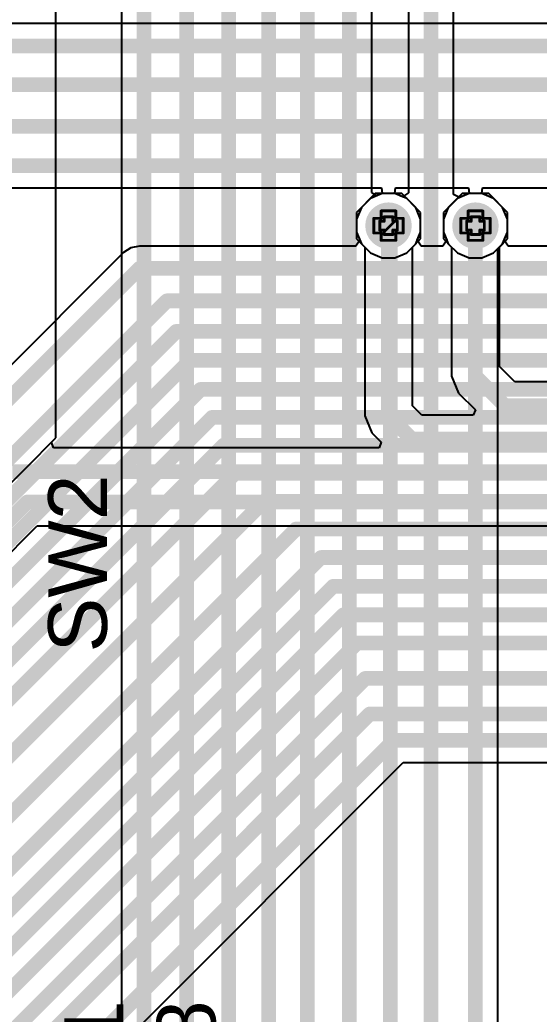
# Model space of a CAD drawing. Header units: inches. Extents: x -4 to 5258, y -4 to 5281.
# Drawn here: x 42.62 to 51.6, y 32.5 to 49.69 of the extents above; entities that cross this region are included whole.
import ezdxf

# ---------------------------------------------------------------- set-up
doc = ezdxf.new("R2010")
doc.units = ezdxf.units.IN
for name, color, linetype in [('Bottom Layer', 5, 'Continuous'), ('Bottom Solder', 6, 'Continuous'), ('Drill Drawing', 1, 'Continuous'), ('Layer 1', 16, 'Continuous'), ('Layer 2', 76, 'Continuous'), ('Top Layer', 1, 'Continuous'), ('Top Overlay', 2, 'Continuous'), ('Top Solder', 216, 'Continuous'), ('Via Holes', 16, 'Continuous')]:
    doc.layers.add(name, color=color, linetype=linetype)
doc.styles.add('Arial', font='', dxfattribs={"height": 0.2})
doc.styles.get('Arial').set_extended_font_data('Arial')

msp = doc.modelspace()

# ---------------------------------------------------------------- hatches: boundary and pattern name
at = {"layer": 'Bottom Layer'}
h = msp.add_hatch(color=5, dxfattribs=at)
edge = h.paths.add_edge_path()
edge.add_arc((48.997, 46.13), 0.3, 0, 360)
h = msp.add_hatch(color=5, dxfattribs=at)
edge = h.paths.add_edge_path()
edge.add_arc((50.5, 46.13), 0.3, 0, 360)
at = {"layer": 'Bottom Solder'}
h = msp.add_hatch(color=6, dxfattribs=at)
edge = h.paths.add_edge_path()
edge.add_arc((48.997, 46.13), 0.402, 0, 360)
h = msp.add_hatch(color=6, dxfattribs=at)
edge = h.paths.add_edge_path()
edge.add_arc((50.5, 46.13), 0.402, 0, 360)
at = {"layer": 'Layer 1'}
h = msp.add_hatch(color=16, dxfattribs=at)
edge = h.paths.add_edge_path()
edge.add_arc((48.997, 46.13), 0.3, 0, 360)
h = msp.add_hatch(color=16, dxfattribs=at)
edge = h.paths.add_edge_path()
edge.add_arc((50.5, 46.13), 0.3, 0, 360)
at = {"layer": 'Layer 2'}
h = msp.add_hatch(color=76, dxfattribs=at)
edge = h.paths.add_edge_path()
edge.add_arc((48.997, 46.13), 0.3, 0, 360)
h = msp.add_hatch(color=76, dxfattribs=at)
edge = h.paths.add_edge_path()
edge.add_arc((50.5, 46.13), 0.3, 0, 360)
at = {"layer": 'Top Layer'}
h = msp.add_hatch(color=1, dxfattribs=at)
edge = h.paths.add_edge_path()
edge.add_arc((48.997, 46.13), 0.3, 0, 360)
h = msp.add_hatch(color=1, dxfattribs=at)
edge = h.paths.add_edge_path()
edge.add_arc((50.5, 46.13), 0.3, 0, 360)
at = {"layer": 'Top Solder'}
h = msp.add_hatch(color=216, dxfattribs=at)
edge = h.paths.add_edge_path()
edge.add_arc((48.997, 46.13), 0.402, 0, 360)
h = msp.add_hatch(color=216, dxfattribs=at)
edge = h.paths.add_edge_path()
edge.add_arc((50.5, 46.13), 0.402, 0, 360)
at = {"layer": 'Via Holes'}
h = msp.add_hatch(color=7, dxfattribs=at)
edge = h.paths.add_edge_path()
edge.add_arc((48.997, 46.13), 0.15, 0, 360)
h = msp.add_hatch(color=7, dxfattribs=at)
edge = h.paths.add_edge_path()
edge.add_arc((50.5, 46.13), 0.15, 0, 360)

# ---------------------------------------------------------------- linework, layer by layer
at = {"layer": 'Bottom Layer'}
for p, q in [((44.382, 71.354), (44.382, 25.254)), ((49.343, 52.584), (49.343, 46.696)), ((50.12, 46.666), (50.12, 52.515)), ((48.707, 46.701), (48.707, 51.854)), ((48.791, 46.644), (48.707, 46.701)), ((48.887, 46.684), (48.791, 46.644)), ((49.107, 46.684), (48.887, 46.684)), ((49.241, 46.628), (49.107, 46.684)), ((49.343, 46.696), (49.241, 46.628)), ((50.222, 46.614), (50.12, 46.666)), ((50.39, 46.684), (50.222, 46.614)), ((50.611, 46.684), (50.39, 46.684)), ((50.814, 46.6), (50.611, 46.684)), ((50.97, 46.444), (50.814, 46.6)), ((51.054, 46.24), (50.97, 46.444)), ((51.054, 46.02), (51.054, 46.24)), ((50.97, 45.816), (51.054, 46.02)), ((50.889, 45.735), (50.97, 45.816)), ((50.889, 21.084), (50.889, 45.735))]:
    msp.add_line(p, q, dxfattribs=at)
for points in [[(44.771, 24.859, 0.254, 0.254, 0), (44.771, 71.354, 0.254, 0.254, 0)], [(45.509, 23.275, 0.254, 0.254, 0), (45.509, 57.188, 0.254, 0.254, 0)], [(46.235, 23.913, 0.254, 0.254, 0), (46.235, 56.513, 0.254, 0.254, 0)], [(46.926, 21.987, 0.254, 0.254, 0), (46.926, 55.743, 0.254, 0.254, 0)], [(47.594, 22.606, 0.254, 0.254, 0), (47.594, 55.106, 0.254, 0.254, 0)], [(49.731, 20.676, 0.254, 0.254, 0), (49.731, 52.91, 0.254, 0.254, 0)], [(48.318, 21.331, 0.254, 0.254, 0), (48.318, 52.218, 0.254, 0.254, 0)], [(48.997, 46.13, 0.254, 0.254, 0), (49.03, 46.097, 0.254, 0.254, 0)], [(49.03, 20.012, 0.254, 0.254, 0), (49.03, 46.097, 0.254, 0.254, 0)], [(50.5, 19.362, 0.254, 0.254, 0), (50.5, 46.13, 0.254, 0.254, 0)]]:
    msp.add_lwpolyline(points, format="xyseb", dxfattribs=at)
for points in [[(48.934, 46.13, 0.127, 0.127, 1), (49.061, 46.13, 0.127, 0.127, 1)], [(48.967, 46.097, 0.127, 0.127, 1), (49.094, 46.097, 0.127, 0.127, 1)], [(48.967, 46.097, 0.127, 0.127, 1), (49.094, 46.097, 0.127, 0.127, 1)], [(50.437, 46.13, 0.127, 0.127, 1), (50.564, 46.13, 0.127, 0.127, 1)]]:
    msp.add_lwpolyline(points, format="xyseb", close=True, dxfattribs=at)
at = {"layer": 'Drill Drawing'}
for points in [[(48.87, 46.257, 0.0508, 0.0508, 0), (48.87, 46.384, 0.0508, 0.0508, 0)], [(48.87, 46.384, 0.0508, 0.0508, 0), (49.124, 46.384, 0.0508, 0.0508, 0)], [(49.124, 46.257, 0.0508, 0.0508, 0), (49.124, 46.384, 0.0508, 0.0508, 0)], [(50.373, 46.257, 0.0508, 0.0508, 0), (50.373, 46.384, 0.0508, 0.0508, 0)], [(50.373, 46.384, 0.0508, 0.0508, 0), (50.627, 46.384, 0.0508, 0.0508, 0)], [(50.627, 46.257, 0.0508, 0.0508, 0), (50.627, 46.384, 0.0508, 0.0508, 0)], [(48.743, 46.003, 0.0508, 0.0508, 0), (48.743, 46.257, 0.0508, 0.0508, 0)], [(48.743, 46.257, 0.0508, 0.0508, 0), (48.87, 46.257, 0.0508, 0.0508, 0)], [(48.845, 46.054, 0.0508, 0.0508, 0), (48.845, 46.206, 0.0508, 0.0508, 0)], [(48.845, 46.206, 0.0508, 0.0508, 0), (48.921, 46.206, 0.0508, 0.0508, 0)], [(48.921, 46.206, 0.0508, 0.0508, 0), (48.921, 46.282, 0.0508, 0.0508, 0)], [(48.921, 46.282, 0.0508, 0.0508, 0), (49.073, 46.282, 0.0508, 0.0508, 0)], [(49.073, 46.206, 0.0508, 0.0508, 0), (49.073, 46.282, 0.0508, 0.0508, 0)], [(49.073, 46.206, 0.0508, 0.0508, 0), (49.15, 46.206, 0.0508, 0.0508, 0)], [(49.124, 46.257, 0.0508, 0.0508, 0), (49.251, 46.257, 0.0508, 0.0508, 0)], [(49.15, 46.054, 0.0508, 0.0508, 0), (49.15, 46.206, 0.0508, 0.0508, 0)], [(49.251, 46.003, 0.0508, 0.0508, 0), (49.251, 46.257, 0.0508, 0.0508, 0)], [(50.246, 46.003, 0.0508, 0.0508, 0), (50.246, 46.257, 0.0508, 0.0508, 0)], [(50.246, 46.257, 0.0508, 0.0508, 0), (50.373, 46.257, 0.0508, 0.0508, 0)], [(50.348, 46.054, 0.0508, 0.0508, 0), (50.348, 46.206, 0.0508, 0.0508, 0)], [(50.348, 46.206, 0.0508, 0.0508, 0), (50.424, 46.206, 0.0508, 0.0508, 0)], [(50.424, 46.206, 0.0508, 0.0508, 0), (50.424, 46.282, 0.0508, 0.0508, 0)], [(50.424, 46.282, 0.0508, 0.0508, 0), (50.577, 46.282, 0.0508, 0.0508, 0)], [(50.577, 46.206, 0.0508, 0.0508, 0), (50.577, 46.282, 0.0508, 0.0508, 0)], [(50.577, 46.206, 0.0508, 0.0508, 0), (50.653, 46.206, 0.0508, 0.0508, 0)], [(50.627, 46.257, 0.0508, 0.0508, 0), (50.754, 46.257, 0.0508, 0.0508, 0)], [(50.653, 46.054, 0.0508, 0.0508, 0), (50.653, 46.206, 0.0508, 0.0508, 0)], [(50.754, 46.003, 0.0508, 0.0508, 0), (50.754, 46.257, 0.0508, 0.0508, 0)], [(48.845, 46.054, 0.0508, 0.0508, 0), (48.921, 46.054, 0.0508, 0.0508, 0)], [(48.921, 45.978, 0.0508, 0.0508, 0), (48.921, 46.054, 0.0508, 0.0508, 0)], [(49.073, 46.054, 0.0508, 0.0508, 0), (49.15, 46.054, 0.0508, 0.0508, 0)], [(49.073, 45.978, 0.0508, 0.0508, 0), (49.073, 46.054, 0.0508, 0.0508, 0)], [(50.348, 46.054, 0.0508, 0.0508, 0), (50.424, 46.054, 0.0508, 0.0508, 0)], [(50.424, 45.978, 0.0508, 0.0508, 0), (50.424, 46.054, 0.0508, 0.0508, 0)], [(50.577, 46.054, 0.0508, 0.0508, 0), (50.653, 46.054, 0.0508, 0.0508, 0)], [(50.577, 45.978, 0.0508, 0.0508, 0), (50.577, 46.054, 0.0508, 0.0508, 0)], [(48.743, 46.003, 0.0508, 0.0508, 0), (48.87, 46.003, 0.0508, 0.0508, 0)], [(48.87, 45.876, 0.0508, 0.0508, 0), (48.87, 46.003, 0.0508, 0.0508, 0)], [(48.87, 45.876, 0.0508, 0.0508, 0), (49.124, 45.876, 0.0508, 0.0508, 0)], [(48.921, 45.978, 0.0508, 0.0508, 0), (49.073, 45.978, 0.0508, 0.0508, 0)], [(49.124, 46.003, 0.0508, 0.0508, 0), (49.251, 46.003, 0.0508, 0.0508, 0)], [(49.124, 45.876, 0.0508, 0.0508, 0), (49.124, 46.003, 0.0508, 0.0508, 0)], [(50.246, 46.003, 0.0508, 0.0508, 0), (50.373, 46.003, 0.0508, 0.0508, 0)], [(50.373, 45.876, 0.0508, 0.0508, 0), (50.373, 46.003, 0.0508, 0.0508, 0)], [(50.373, 45.876, 0.0508, 0.0508, 0), (50.627, 45.876, 0.0508, 0.0508, 0)], [(50.424, 45.978, 0.0508, 0.0508, 0), (50.577, 45.978, 0.0508, 0.0508, 0)], [(50.627, 46.003, 0.0508, 0.0508, 0), (50.754, 46.003, 0.0508, 0.0508, 0)], [(50.627, 45.876, 0.0508, 0.0508, 0), (50.627, 46.003, 0.0508, 0.0508, 0)]]:
    msp.add_lwpolyline(points, format="xyseb", dxfattribs=at)
for points in [[(48.858, 46.384, 0.0254, 0.0254, 1), (48.883, 46.384, 0.0254, 0.0254, 1)], [(48.858, 46.384, 0.0254, 0.0254, 1), (48.883, 46.384, 0.0254, 0.0254, 1)], [(49.112, 46.384, 0.0254, 0.0254, 1), (49.137, 46.384, 0.0254, 0.0254, 1)], [(49.112, 46.384, 0.0254, 0.0254, 1), (49.137, 46.384, 0.0254, 0.0254, 1)], [(50.361, 46.384, 0.0254, 0.0254, 1), (50.386, 46.384, 0.0254, 0.0254, 1)], [(50.361, 46.384, 0.0254, 0.0254, 1), (50.386, 46.384, 0.0254, 0.0254, 1)], [(50.615, 46.384, 0.0254, 0.0254, 1), (50.64, 46.384, 0.0254, 0.0254, 1)], [(50.615, 46.384, 0.0254, 0.0254, 1), (50.64, 46.384, 0.0254, 0.0254, 1)], [(48.731, 46.257, 0.0254, 0.0254, 1), (48.756, 46.257, 0.0254, 0.0254, 1)], [(48.731, 46.257, 0.0254, 0.0254, 1), (48.756, 46.257, 0.0254, 0.0254, 1)], [(48.832, 46.206, 0.0254, 0.0254, 1), (48.858, 46.206, 0.0254, 0.0254, 1)], [(48.832, 46.206, 0.0254, 0.0254, 1), (48.858, 46.206, 0.0254, 0.0254, 1)], [(48.858, 46.257, 0.0254, 0.0254, 1), (48.883, 46.257, 0.0254, 0.0254, 1)], [(48.858, 46.257, 0.0254, 0.0254, 1), (48.883, 46.257, 0.0254, 0.0254, 1)], [(48.908, 46.282, 0.0254, 0.0254, 1), (48.934, 46.282, 0.0254, 0.0254, 1)], [(48.908, 46.282, 0.0254, 0.0254, 1), (48.934, 46.282, 0.0254, 0.0254, 1)], [(48.908, 46.206, 0.0254, 0.0254, 1), (48.934, 46.206, 0.0254, 0.0254, 1)], [(48.908, 46.206, 0.0254, 0.0254, 1), (48.934, 46.206, 0.0254, 0.0254, 1)], [(49.061, 46.282, 0.0254, 0.0254, 1), (49.086, 46.282, 0.0254, 0.0254, 1)], [(49.061, 46.282, 0.0254, 0.0254, 1), (49.086, 46.282, 0.0254, 0.0254, 1)], [(49.061, 46.206, 0.0254, 0.0254, 1), (49.086, 46.206, 0.0254, 0.0254, 1)], [(49.061, 46.206, 0.0254, 0.0254, 1), (49.086, 46.206, 0.0254, 0.0254, 1)], [(49.112, 46.257, 0.0254, 0.0254, 1), (49.137, 46.257, 0.0254, 0.0254, 1)], [(49.112, 46.257, 0.0254, 0.0254, 1), (49.137, 46.257, 0.0254, 0.0254, 1)], [(49.137, 46.206, 0.0254, 0.0254, 1), (49.162, 46.206, 0.0254, 0.0254, 1)], [(49.137, 46.206, 0.0254, 0.0254, 1), (49.162, 46.206, 0.0254, 0.0254, 1)], [(49.239, 46.257, 0.0254, 0.0254, 1), (49.264, 46.257, 0.0254, 0.0254, 1)], [(49.239, 46.257, 0.0254, 0.0254, 1), (49.264, 46.257, 0.0254, 0.0254, 1)], [(50.234, 46.257, 0.0254, 0.0254, 1), (50.259, 46.257, 0.0254, 0.0254, 1)], [(50.234, 46.257, 0.0254, 0.0254, 1), (50.259, 46.257, 0.0254, 0.0254, 1)], [(50.335, 46.206, 0.0254, 0.0254, 1), (50.361, 46.206, 0.0254, 0.0254, 1)], [(50.335, 46.206, 0.0254, 0.0254, 1), (50.361, 46.206, 0.0254, 0.0254, 1)], [(50.361, 46.257, 0.0254, 0.0254, 1), (50.386, 46.257, 0.0254, 0.0254, 1)], [(50.361, 46.257, 0.0254, 0.0254, 1), (50.386, 46.257, 0.0254, 0.0254, 1)], [(50.412, 46.282, 0.0254, 0.0254, 1), (50.437, 46.282, 0.0254, 0.0254, 1)], [(50.412, 46.282, 0.0254, 0.0254, 1), (50.437, 46.282, 0.0254, 0.0254, 1)], [(50.412, 46.206, 0.0254, 0.0254, 1), (50.437, 46.206, 0.0254, 0.0254, 1)], [(50.412, 46.206, 0.0254, 0.0254, 1), (50.437, 46.206, 0.0254, 0.0254, 1)], [(50.564, 46.282, 0.0254, 0.0254, 1), (50.589, 46.282, 0.0254, 0.0254, 1)], [(50.564, 46.282, 0.0254, 0.0254, 1), (50.589, 46.282, 0.0254, 0.0254, 1)], [(50.564, 46.206, 0.0254, 0.0254, 1), (50.589, 46.206, 0.0254, 0.0254, 1)], [(50.564, 46.206, 0.0254, 0.0254, 1), (50.589, 46.206, 0.0254, 0.0254, 1)], [(50.615, 46.257, 0.0254, 0.0254, 1), (50.64, 46.257, 0.0254, 0.0254, 1)], [(50.615, 46.257, 0.0254, 0.0254, 1), (50.64, 46.257, 0.0254, 0.0254, 1)], [(50.64, 46.206, 0.0254, 0.0254, 1), (50.666, 46.206, 0.0254, 0.0254, 1)], [(50.64, 46.206, 0.0254, 0.0254, 1), (50.666, 46.206, 0.0254, 0.0254, 1)], [(50.742, 46.257, 0.0254, 0.0254, 1), (50.767, 46.257, 0.0254, 0.0254, 1)], [(50.742, 46.257, 0.0254, 0.0254, 1), (50.767, 46.257, 0.0254, 0.0254, 1)], [(48.832, 46.054, 0.0254, 0.0254, 1), (48.858, 46.054, 0.0254, 0.0254, 1)], [(48.832, 46.054, 0.0254, 0.0254, 1), (48.858, 46.054, 0.0254, 0.0254, 1)], [(48.908, 46.054, 0.0254, 0.0254, 1), (48.934, 46.054, 0.0254, 0.0254, 1)], [(48.908, 46.054, 0.0254, 0.0254, 1), (48.934, 46.054, 0.0254, 0.0254, 1)], [(49.061, 46.054, 0.0254, 0.0254, 1), (49.086, 46.054, 0.0254, 0.0254, 1)], [(49.061, 46.054, 0.0254, 0.0254, 1), (49.086, 46.054, 0.0254, 0.0254, 1)], [(49.137, 46.054, 0.0254, 0.0254, 1), (49.162, 46.054, 0.0254, 0.0254, 1)], [(49.137, 46.054, 0.0254, 0.0254, 1), (49.162, 46.054, 0.0254, 0.0254, 1)], [(50.335, 46.054, 0.0254, 0.0254, 1), (50.361, 46.054, 0.0254, 0.0254, 1)], [(50.335, 46.054, 0.0254, 0.0254, 1), (50.361, 46.054, 0.0254, 0.0254, 1)], [(50.412, 46.054, 0.0254, 0.0254, 1), (50.437, 46.054, 0.0254, 0.0254, 1)], [(50.412, 46.054, 0.0254, 0.0254, 1), (50.437, 46.054, 0.0254, 0.0254, 1)], [(50.564, 46.054, 0.0254, 0.0254, 1), (50.589, 46.054, 0.0254, 0.0254, 1)], [(50.564, 46.054, 0.0254, 0.0254, 1), (50.589, 46.054, 0.0254, 0.0254, 1)], [(50.64, 46.054, 0.0254, 0.0254, 1), (50.666, 46.054, 0.0254, 0.0254, 1)], [(50.64, 46.054, 0.0254, 0.0254, 1), (50.666, 46.054, 0.0254, 0.0254, 1)], [(48.731, 46.003, 0.0254, 0.0254, 1), (48.756, 46.003, 0.0254, 0.0254, 1)], [(48.731, 46.003, 0.0254, 0.0254, 1), (48.756, 46.003, 0.0254, 0.0254, 1)], [(48.858, 46.003, 0.0254, 0.0254, 1), (48.883, 46.003, 0.0254, 0.0254, 1)], [(48.858, 46.003, 0.0254, 0.0254, 1), (48.883, 46.003, 0.0254, 0.0254, 1)], [(48.858, 45.876, 0.0254, 0.0254, 1), (48.883, 45.876, 0.0254, 0.0254, 1)], [(48.858, 45.876, 0.0254, 0.0254, 1), (48.883, 45.876, 0.0254, 0.0254, 1)], [(48.908, 45.978, 0.0254, 0.0254, 1), (48.934, 45.978, 0.0254, 0.0254, 1)], [(48.908, 45.978, 0.0254, 0.0254, 1), (48.934, 45.978, 0.0254, 0.0254, 1)], [(49.061, 45.978, 0.0254, 0.0254, 1), (49.086, 45.978, 0.0254, 0.0254, 1)], [(49.061, 45.978, 0.0254, 0.0254, 1), (49.086, 45.978, 0.0254, 0.0254, 1)], [(49.112, 46.003, 0.0254, 0.0254, 1), (49.137, 46.003, 0.0254, 0.0254, 1)], [(49.112, 46.003, 0.0254, 0.0254, 1), (49.137, 46.003, 0.0254, 0.0254, 1)], [(49.112, 45.876, 0.0254, 0.0254, 1), (49.137, 45.876, 0.0254, 0.0254, 1)], [(49.112, 45.876, 0.0254, 0.0254, 1), (49.137, 45.876, 0.0254, 0.0254, 1)], [(49.239, 46.003, 0.0254, 0.0254, 1), (49.264, 46.003, 0.0254, 0.0254, 1)], [(49.239, 46.003, 0.0254, 0.0254, 1), (49.264, 46.003, 0.0254, 0.0254, 1)], [(50.234, 46.003, 0.0254, 0.0254, 1), (50.259, 46.003, 0.0254, 0.0254, 1)], [(50.234, 46.003, 0.0254, 0.0254, 1), (50.259, 46.003, 0.0254, 0.0254, 1)], [(50.361, 46.003, 0.0254, 0.0254, 1), (50.386, 46.003, 0.0254, 0.0254, 1)], [(50.361, 46.003, 0.0254, 0.0254, 1), (50.386, 46.003, 0.0254, 0.0254, 1)], [(50.361, 45.876, 0.0254, 0.0254, 1), (50.386, 45.876, 0.0254, 0.0254, 1)], [(50.361, 45.876, 0.0254, 0.0254, 1), (50.386, 45.876, 0.0254, 0.0254, 1)], [(50.412, 45.978, 0.0254, 0.0254, 1), (50.437, 45.978, 0.0254, 0.0254, 1)], [(50.412, 45.978, 0.0254, 0.0254, 1), (50.437, 45.978, 0.0254, 0.0254, 1)], [(50.564, 45.978, 0.0254, 0.0254, 1), (50.589, 45.978, 0.0254, 0.0254, 1)], [(50.564, 45.978, 0.0254, 0.0254, 1), (50.589, 45.978, 0.0254, 0.0254, 1)], [(50.615, 46.003, 0.0254, 0.0254, 1), (50.64, 46.003, 0.0254, 0.0254, 1)], [(50.615, 46.003, 0.0254, 0.0254, 1), (50.64, 46.003, 0.0254, 0.0254, 1)], [(50.615, 45.876, 0.0254, 0.0254, 1), (50.64, 45.876, 0.0254, 0.0254, 1)], [(50.615, 45.876, 0.0254, 0.0254, 1), (50.64, 45.876, 0.0254, 0.0254, 1)], [(50.742, 46.003, 0.0254, 0.0254, 1), (50.767, 46.003, 0.0254, 0.0254, 1)], [(50.742, 46.003, 0.0254, 0.0254, 1), (50.767, 46.003, 0.0254, 0.0254, 1)]]:
    msp.add_lwpolyline(points, format="xyseb", close=True, dxfattribs=at)
at = {"layer": 'Layer 1'}
for p, q in [((61.697, 49.626), (41.397, 49.626)), ((42.035, 46.781), (48.876, 46.781)), ((48.876, 46.781), (48.887, 46.684)), ((49.107, 46.684), (49.118, 46.781)), ((49.118, 46.781), (50.379, 46.781)), ((50.379, 46.781), (50.39, 46.684)), ((50.611, 46.684), (50.622, 46.781)), ((50.622, 46.781), (55.719, 46.781)), ((48.683, 46.6), (48.528, 46.444)), ((48.887, 46.684), (48.683, 46.6)), ((49.311, 46.6), (49.107, 46.684)), ((49.467, 46.444), (49.311, 46.6)), ((50.187, 46.6), (50.031, 46.444)), ((50.39, 46.684), (50.187, 46.6)), ((50.814, 46.6), (50.611, 46.684)), ((50.97, 46.444), (50.814, 46.6)), ((48.528, 46.444), (48.443, 46.24)), ((49.551, 46.24), (49.467, 46.444)), ((50.031, 46.444), (49.946, 46.24)), ((51.054, 46.24), (50.97, 46.444)), ((48.443, 46.24), (48.443, 46.02)), ((49.551, 46.02), (49.551, 46.24)), ((49.946, 46.24), (49.946, 46.02)), ((51.054, 46.02), (51.054, 46.24)), ((48.443, 46.02), (48.528, 45.816)), ((49.467, 45.816), (49.551, 46.02)), ((49.946, 46.02), (50.031, 45.816)), ((50.97, 45.816), (51.054, 46.02)), ((48.528, 45.816), (48.683, 45.66)), ((49.311, 45.66), (49.467, 45.816)), ((50.031, 45.816), (50.187, 45.66)), ((50.814, 45.66), (50.97, 45.816)), ((48.683, 45.66), (48.887, 45.576)), ((48.887, 45.576), (49.107, 45.576)), ((49.107, 45.576), (49.311, 45.66)), ((50.187, 45.66), (50.39, 45.576)), ((50.39, 45.576), (50.611, 45.576)), ((50.611, 45.576), (50.814, 45.66))]:
    msp.add_line(p, q, dxfattribs=at)
for points in [[(41.397, 49.237, 0.254, 0.254, 0), (62.092, 49.237, 0.254, 0.254, 0)], [(41.582, 48.565, 0.254, 0.254, 0), (55.191, 48.565, 0.254, 0.254, 0)], [(41.707, 47.849, 0.254, 0.254, 0), (57.038, 47.849, 0.254, 0.254, 0)], [(41.874, 47.169, 0.254, 0.254, 0), (56.114, 47.169, 0.254, 0.254, 0)]]:
    msp.add_lwpolyline(points, format="xyseb", dxfattribs=at)
at = {"layer": 'Layer 2'}
for p, q in [((48.683, 46.6), (48.528, 46.444)), ((48.887, 46.684), (48.683, 46.6)), ((49.107, 46.684), (48.887, 46.684)), ((49.311, 46.6), (49.107, 46.684)), ((49.467, 46.444), (49.311, 46.6)), ((50.187, 46.6), (50.031, 46.444)), ((50.39, 46.684), (50.187, 46.6)), ((50.611, 46.684), (50.39, 46.684)), ((50.814, 46.6), (50.611, 46.684)), ((50.97, 46.444), (50.814, 46.6)), ((48.528, 46.444), (48.443, 46.24)), ((49.551, 46.24), (49.467, 46.444)), ((50.031, 46.444), (49.946, 46.24)), ((51.054, 46.24), (50.97, 46.444)), ((48.443, 46.24), (48.443, 46.02)), ((49.551, 46.02), (49.551, 46.24)), ((49.946, 46.24), (49.946, 46.02)), ((51.054, 46.02), (51.054, 46.24)), ((48.443, 46.02), (48.501, 45.88)), ((49.493, 45.88), (49.551, 46.02)), ((49.946, 46.02), (50.004, 45.88)), ((50.996, 45.88), (51.054, 46.02)), ((44.542, 45.748), (44.416, 45.664)), ((44.691, 45.778), (44.542, 45.748)), ((48.433, 45.778), (44.691, 45.778)), ((48.501, 45.88), (48.433, 45.778)), ((49.561, 45.778), (49.493, 45.88)), ((49.937, 45.778), (49.561, 45.778)), ((50.004, 45.88), (49.937, 45.778)), ((51.064, 45.778), (50.996, 45.88)), ((69.424, 45.778), (51.064, 45.778)), ((44.416, 45.664), (37.863, 39.111)), ((43.341, 30.938), (49.252, 36.849)), ((49.252, 36.849), (56.71, 36.849))]:
    msp.add_line(p, q, dxfattribs=at)
for points in [[(37.858, 38.557, 0.254, 0.254, 0), (44.691, 45.39, 0.254, 0.254, 0)], [(44.691, 45.39, 0.254, 0.254, 0), (69.585, 45.39, 0.254, 0.254, 0)], [(30.658, 30.323, 0.254, 0.254, 0), (45.166, 44.831, 0.254, 0.254, 0)], [(45.166, 44.831, 0.254, 0.254, 0), (70.636, 44.831, 0.254, 0.254, 0)], [(30.656, 29.631, 0.254, 0.254, 0), (45.327, 44.302, 0.254, 0.254, 0)], [(45.327, 44.302, 0.254, 0.254, 0), (94.884, 44.302, 0.254, 0.254, 0)], [(30.729, 28.964, 0.254, 0.254, 0), (45.57, 43.804, 0.254, 0.254, 0)], [(45.57, 43.804, 0.254, 0.254, 0), (95.757, 43.804, 0.254, 0.254, 0)], [(30.694, 28.246, 0.254, 0.254, 0), (45.747, 43.299, 0.254, 0.254, 0)], [(45.747, 43.299, 0.254, 0.254, 0), (102.99, 43.299, 0.254, 0.254, 0)], [(30.759, 27.629, 0.254, 0.254, 0), (45.947, 42.816, 0.254, 0.254, 0)], [(45.947, 42.816, 0.254, 0.254, 0), (129.563, 42.816, 0.254, 0.254, 0)], [(30.832, 27.019, 0.254, 0.254, 0), (46.147, 42.334, 0.254, 0.254, 0)], [(46.147, 42.334, 0.254, 0.254, 0), (128.257, 42.334, 0.254, 0.254, 0)], [(30.867, 26.371, 0.254, 0.254, 0), (46.347, 41.851, 0.254, 0.254, 0)], [(46.347, 41.851, 0.254, 0.254, 0), (125.787, 41.851, 0.254, 0.254, 0)], [(39.081, 33.603, 0.254, 0.254, 0), (46.847, 41.368, 0.254, 0.254, 0)], [(46.847, 41.368, 0.254, 0.254, 0), (120.921, 41.368, 0.254, 0.254, 0)], [(40.115, 33.603, 0.254, 0.254, 0), (47.398, 40.886, 0.254, 0.254, 0)], [(47.398, 40.886, 0.254, 0.254, 0), (117.183, 40.886, 0.254, 0.254, 0)], [(40.164, 32.726, 0.254, 0.254, 0), (47.832, 40.395, 0.254, 0.254, 0)], [(47.832, 40.395, 0.254, 0.254, 0), (91.519, 40.395, 0.254, 0.254, 0)], [(40.396, 32.253, 0.254, 0.254, 0), (48.039, 39.896, 0.254, 0.254, 0)], [(48.039, 39.896, 0.254, 0.254, 0), (90.79, 39.896, 0.254, 0.254, 0)], [(40.549, 31.733, 0.254, 0.254, 0), (48.22, 39.404, 0.254, 0.254, 0)], [(48.22, 39.404, 0.254, 0.254, 0), (60.887, 39.404, 0.254, 0.254, 0)], [(40.791, 31.253, 0.254, 0.254, 0), (48.455, 38.917, 0.254, 0.254, 0)], [(48.455, 38.917, 0.254, 0.254, 0), (59.914, 38.917, 0.254, 0.254, 0)], [(41.055, 30.765, 0.254, 0.254, 0), (48.594, 38.304, 0.254, 0.254, 0)], [(48.594, 38.304, 0.254, 0.254, 0), (54.165, 38.304, 0.254, 0.254, 0)], [(41.266, 30.284, 0.254, 0.254, 0), (48.672, 37.69, 0.254, 0.254, 0)], [(48.672, 37.69, 0.254, 0.254, 0), (57.111, 37.69, 0.254, 0.254, 0)], [(42.787, 30.934, 0.254, 0.254, 0), (49.091, 37.237, 0.254, 0.254, 0)], [(49.091, 37.237, 0.254, 0.254, 0), (56.871, 37.237, 0.254, 0.254, 0)]]:
    msp.add_lwpolyline(points, format="xyseb", dxfattribs=at)
for points in [[(44.627, 45.39, 0.127, 0.127, 1), (44.754, 45.39, 0.127, 0.127, 1)], [(44.627, 45.39, 0.127, 0.127, 1), (44.754, 45.39, 0.127, 0.127, 1)], [(45.103, 44.831, 0.127, 0.127, 1), (45.23, 44.831, 0.127, 0.127, 1)], [(45.103, 44.831, 0.127, 0.127, 1), (45.23, 44.831, 0.127, 0.127, 1)], [(45.264, 44.302, 0.127, 0.127, 1), (45.391, 44.302, 0.127, 0.127, 1)], [(45.264, 44.302, 0.127, 0.127, 1), (45.391, 44.302, 0.127, 0.127, 1)], [(45.506, 43.804, 0.127, 0.127, 1), (45.633, 43.804, 0.127, 0.127, 1)], [(45.506, 43.804, 0.127, 0.127, 1), (45.633, 43.804, 0.127, 0.127, 1)], [(45.683, 43.299, 0.127, 0.127, 1), (45.81, 43.299, 0.127, 0.127, 1)], [(45.683, 43.299, 0.127, 0.127, 1), (45.81, 43.299, 0.127, 0.127, 1)], [(45.883, 42.816, 0.127, 0.127, 1), (46.01, 42.816, 0.127, 0.127, 1)], [(45.883, 42.816, 0.127, 0.127, 1), (46.01, 42.816, 0.127, 0.127, 1)], [(46.083, 42.334, 0.127, 0.127, 1), (46.21, 42.334, 0.127, 0.127, 1)], [(46.083, 42.334, 0.127, 0.127, 1), (46.21, 42.334, 0.127, 0.127, 1)], [(46.283, 41.851, 0.127, 0.127, 1), (46.41, 41.851, 0.127, 0.127, 1)], [(46.283, 41.851, 0.127, 0.127, 1), (46.41, 41.851, 0.127, 0.127, 1)], [(46.783, 41.368, 0.127, 0.127, 1), (46.91, 41.368, 0.127, 0.127, 1)], [(46.783, 41.368, 0.127, 0.127, 1), (46.91, 41.368, 0.127, 0.127, 1)], [(47.334, 40.886, 0.127, 0.127, 1), (47.461, 40.886, 0.127, 0.127, 1)], [(47.334, 40.886, 0.127, 0.127, 1), (47.461, 40.886, 0.127, 0.127, 1)], [(47.769, 40.395, 0.127, 0.127, 1), (47.896, 40.395, 0.127, 0.127, 1)], [(47.769, 40.395, 0.127, 0.127, 1), (47.896, 40.395, 0.127, 0.127, 1)], [(47.976, 39.896, 0.127, 0.127, 1), (48.103, 39.896, 0.127, 0.127, 1)], [(47.976, 39.896, 0.127, 0.127, 1), (48.103, 39.896, 0.127, 0.127, 1)], [(48.156, 39.404, 0.127, 0.127, 1), (48.283, 39.404, 0.127, 0.127, 1)], [(48.156, 39.404, 0.127, 0.127, 1), (48.283, 39.404, 0.127, 0.127, 1)], [(48.391, 38.917, 0.127, 0.127, 1), (48.518, 38.917, 0.127, 0.127, 1)], [(48.391, 38.917, 0.127, 0.127, 1), (48.518, 38.917, 0.127, 0.127, 1)], [(48.53, 38.304, 0.127, 0.127, 1), (48.657, 38.304, 0.127, 0.127, 1)], [(48.53, 38.304, 0.127, 0.127, 1), (48.657, 38.304, 0.127, 0.127, 1)], [(48.609, 37.69, 0.127, 0.127, 1), (48.736, 37.69, 0.127, 0.127, 1)], [(48.609, 37.69, 0.127, 0.127, 1), (48.736, 37.69, 0.127, 0.127, 1)], [(49.028, 37.237, 0.127, 0.127, 1), (49.155, 37.237, 0.127, 0.127, 1)], [(49.028, 37.237, 0.127, 0.127, 1), (49.155, 37.237, 0.127, 0.127, 1)]]:
    msp.add_lwpolyline(points, format="xyseb", close=True, dxfattribs=at)
at = {"layer": 'Top Layer'}
for p, q in [((43.249, 43.565), (43.249, 61.693)), ((43.249, 43.565), (43.249, 50.516)), ((48.768, 46.684), (48.443, 46.359)), ((49.227, 46.684), (48.768, 46.684)), ((49.551, 46.359), (49.227, 46.684)), ((50.271, 46.684), (49.946, 46.359)), ((50.73, 46.684), (50.271, 46.684)), ((51.054, 46.359), (50.73, 46.684)), ((48.443, 46.359), (48.443, 45.9)), ((49.551, 45.9), (49.551, 46.359)), ((49.946, 46.359), (49.946, 45.9)), ((51.054, 45.9), (51.054, 46.359)), ((48.443, 45.9), (48.585, 45.759)), ((49.41, 45.759), (49.551, 45.9)), ((49.946, 45.9), (50.088, 45.759)), ((50.913, 45.759), (51.054, 45.9)), ((48.585, 45.759), (48.585, 42.843)), ((49.41, 43.014), (49.41, 45.759)), ((50.088, 45.759), (50.088, 43.527)), ((50.913, 43.698), (50.913, 45.759)), ((51.18, 43.431), (50.913, 43.698)), ((43.249, 42.465), (43.249, 43.565)), ((43.249, 42.465), (43.249, 43.565)), ((50.088, 43.527), (50.209, 43.236)), ((64.742, 43.431), (51.18, 43.431)), ((50.209, 43.236), (50.498, 42.946)), ((49.571, 42.852), (49.41, 43.014)), ((48.585, 42.843), (48.706, 42.551)), ((50.459, 42.852), (49.571, 42.852)), ((50.498, 42.946), (50.459, 42.852)), ((40.806, 40.022), (43.249, 42.465)), ((43.169, 42.386), (43.249, 42.465)), ((48.706, 42.551), (48.872, 42.386)), ((43.208, 42.292), (43.169, 42.386)), ((48.833, 42.292), (43.208, 42.292)), ((48.872, 42.386), (48.833, 42.292)), ((41.098, 39.115), (42.925, 40.943)), ((42.925, 40.943), (55.46, 40.943))]:
    msp.add_line(p, q, dxfattribs=at)
for points in [[(48.997, 42.843, 0.254, 0.254, 0), (48.997, 46.13, 0.254, 0.254, 0)], [(50.5, 43.527, 0.254, 0.254, 0), (50.5, 46.13, 0.254, 0.254, 0)], [(50.5, 43.527, 0.254, 0.254, 0), (51.009, 43.018, 0.254, 0.254, 0)], [(51.009, 43.018, 0.254, 0.254, 0), (64.742, 43.018, 0.254, 0.254, 0)], [(48.997, 42.843, 0.254, 0.254, 0), (49.401, 42.44, 0.254, 0.254, 0)], [(49.401, 42.44, 0.254, 0.254, 0), (64.578, 42.44, 0.254, 0.254, 0)], [(42.496, 41.879, 0.254, 0.254, 0), (64.384, 41.879, 0.254, 0.254, 0)], [(40.806, 39.407, 0.254, 0.254, 0), (42.754, 41.355, 0.254, 0.254, 0)], [(42.754, 41.355, 0.254, 0.254, 0), (64.112, 41.355, 0.254, 0.254, 0)]]:
    msp.add_lwpolyline(points, format="xyseb", dxfattribs=at)
for points in [[(48.934, 46.13, 0.127, 0.127, 1), (49.061, 46.13, 0.127, 0.127, 1)], [(50.437, 46.13, 0.127, 0.127, 1), (50.564, 46.13, 0.127, 0.127, 1)], [(50.437, 43.527, 0.127, 0.127, 1), (50.564, 43.527, 0.127, 0.127, 1)], [(50.437, 43.527, 0.127, 0.127, 1), (50.564, 43.527, 0.127, 0.127, 1)], [(50.946, 43.018, 0.127, 0.127, 1), (51.073, 43.018, 0.127, 0.127, 1)], [(50.946, 43.018, 0.127, 0.127, 1), (51.073, 43.018, 0.127, 0.127, 1)], [(48.934, 42.843, 0.127, 0.127, 1), (49.061, 42.843, 0.127, 0.127, 1)], [(48.934, 42.843, 0.127, 0.127, 1), (49.061, 42.843, 0.127, 0.127, 1)], [(49.337, 42.44, 0.127, 0.127, 1), (49.464, 42.44, 0.127, 0.127, 1)], [(49.337, 42.44, 0.127, 0.127, 1), (49.464, 42.44, 0.127, 0.127, 1)], [(42.691, 41.355, 0.127, 0.127, 1), (42.818, 41.355, 0.127, 0.127, 1)], [(42.691, 41.355, 0.127, 0.127, 1), (42.818, 41.355, 0.127, 0.127, 1)]]:
    msp.add_lwpolyline(points, format="xyseb", close=True, dxfattribs=at)

# ---------------------------------------------------------------- texts
at = {"layer": 'Top Overlay', "style": 'Arial'}
for s, p in [('SW2', (44.13, 38.753)), ('FB1', (44.411, 30.136)), ('C78', (46.007, 30.136))]:
    msp.add_text(s, height=1.016, rotation=90, dxfattribs=at).set_placement(p)

doc.saveas('drawing.dxf')
